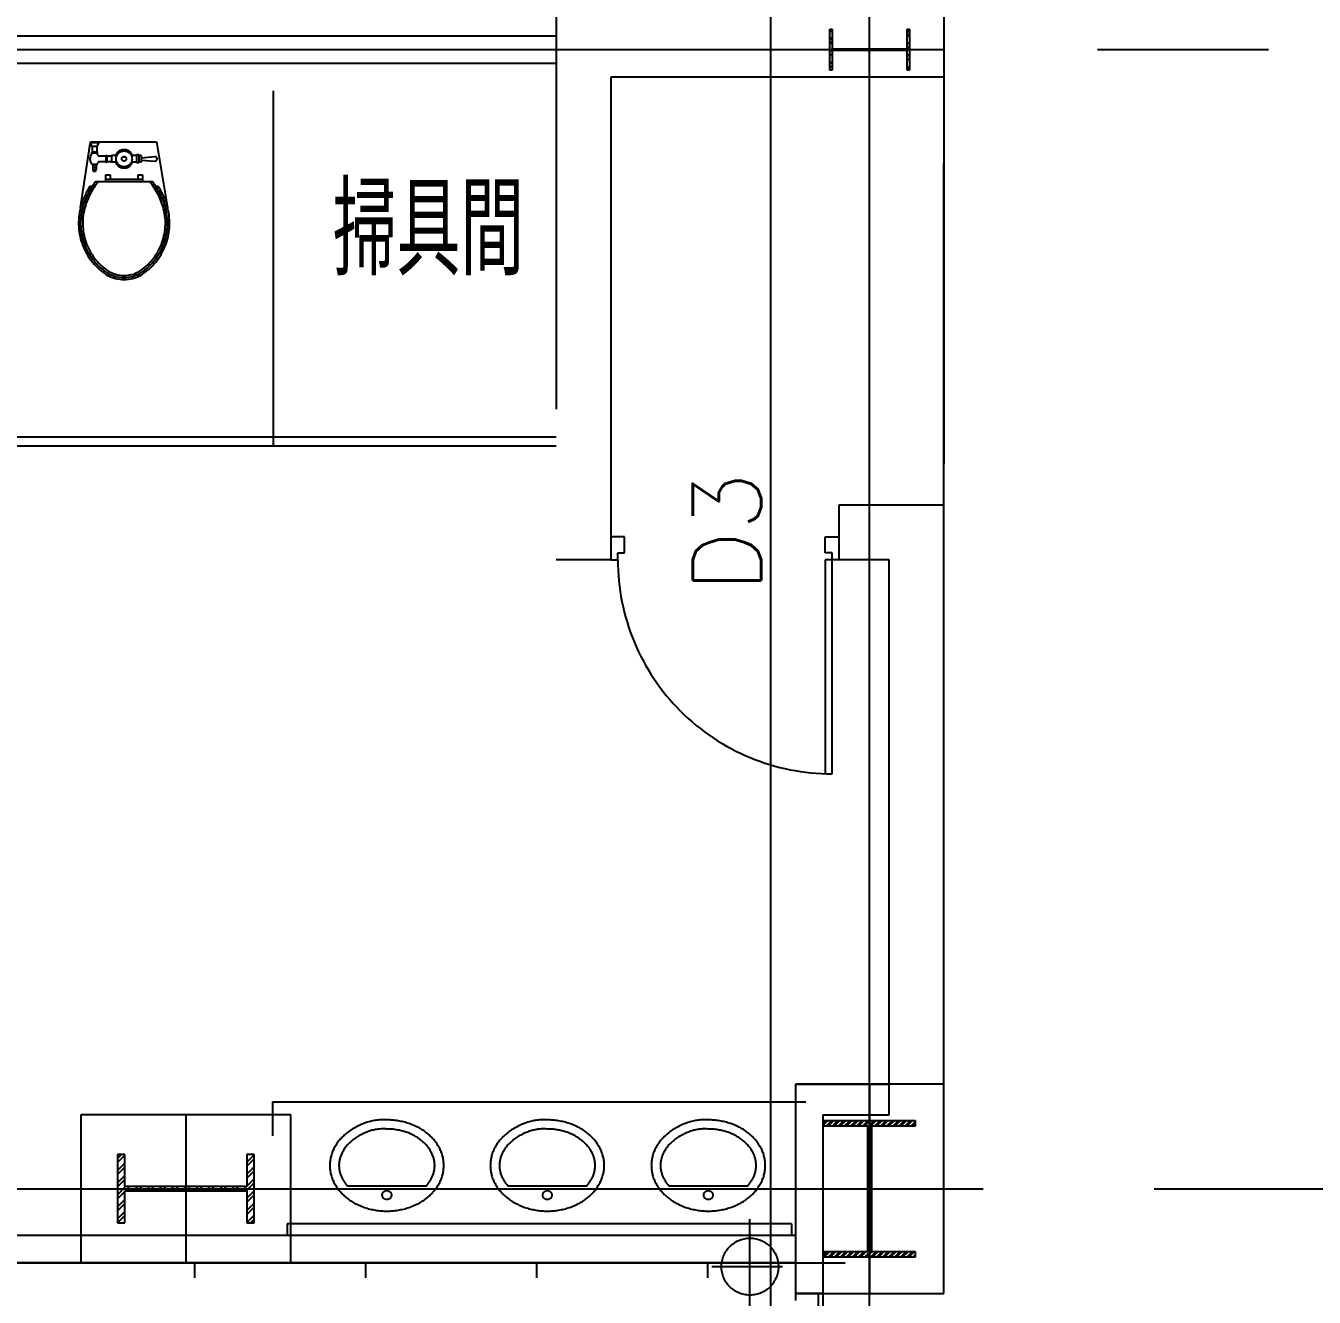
# Model space of a CAD drawing. Extents: x -40736 to 716455, y -65544 to 37405.
# Drawn here: x 335021 to 335586, y -53391 to -52833 of the extents above; entities that cross this region are included whole.
import ezdxf

# ---------------------------------------------------------------- set-up
doc = ezdxf.new("R2010")
doc.units = 0
doc.header["$LTSCALE"] = 600
doc.header["$MEASUREMENT"] = 0
doc.linetypes.add('CENTER2', pattern=[1.125, 0.75, -0.125, 0.125, -0.125])
doc.layers.get('0').update_dxf_attribs({"linetype": 'CONTINUOUS'})
doc.layers.add('底圖', color=253, linetype='CONTINUOUS')
doc.styles.add('AEH', font='SIMPLEX.SHX', dxfattribs={"bigfont": 'AE.SHX'})
doc.styles.add('CHINESET', font='ISOCP.SHX', dxfattribs={"width": 0.7, "bigfont": 'CHINESET.SHX'})

msp = doc.modelspace()

# ---------------------------------------------------------------- linework, layer by layer
at = {"layer": '底圖', "color": 253}
for p, q in [((335391.29017, -53643.31705), (335391.29017, -33643.31825)), ((335347.92243, -53718.31705), (335347.92243, -43841.55583))]:
    msp.add_line(p, q, dxfattribs=at)
at = {"layer": '底圖', "linetype": 'CENTER2'}
for p, q in [((335423.78957, -53343.33166), (335423.78957, -52343.33166)), ((335253.80997, -52551.17752), (335253.80997, -53067.17752)), ((335423.78957, -52575.17752), (335423.78957, -53043.17752)), ((335373.78957, -52852.33166), (335373.78957, -52834.33166)), ((335373.78957, -52834.33166), (335374.88957, -52834.33166)), ((335373.78957, -52834.34803), (335374.88957, -52835.44803)), ((335374.88957, -52834.33166), (335374.88957, -52842.98166)), ((335391.28957, -52852.33166), (335391.28957, -52834.33166)), ((335407.68957, -52842.98166), (335407.68957, -52834.33166)), ((335407.68957, -52834.33166), (335408.78957, -52834.33166)), ((335407.68957, -52834.66046), (335408.78957, -52835.76046)), ((335408.78957, -52834.33166), (335408.78957, -52852.33166)), ((335253.80997, -52837.33166), (334380.78957, -52837.33166)), ((335373.78957, -52837.88356), (335374.88957, -52838.98356)), ((335373.78957, -52839.65133), (335374.88957, -52840.75133)), ((335407.68957, -52836.42822), (335408.78957, -52837.52822)), ((335407.68957, -52839.96376), (335408.78957, -52841.06376)), ((335423.78957, -52843.33166), (334368.78957, -52843.33166)), ((335423.78957, -52843.33166), (335058.78957, -52843.33166)), ((335373.78957, -52843.18686), (335374.88957, -52844.28686)), ((335408.78957, -52843.33166), (335373.78957, -52843.33166)), ((335373.78957, -52844.95463), (335374.88957, -52846.05463)), ((335374.88957, -52842.98166), (335407.68957, -52842.98166)), ((335407.68957, -52843.68166), (335374.88957, -52843.68166)), ((335374.88957, -52843.68166), (335374.88957, -52852.33166)), ((335377.1199, -52842.98166), (335377.8199, -52843.68166)), ((335378.88767, -52842.98166), (335379.58767, -52843.68166)), ((335382.4232, -52842.98166), (335383.1232, -52843.68166)), ((335384.19097, -52842.98166), (335384.89097, -52843.68166)), ((335387.7265, -52842.98166), (335388.4265, -52843.68166)), ((335389.49427, -52842.98166), (335390.19427, -52843.68166)), ((360391.28956, -52843.33166), (335391.28957, -52843.33166)), ((335393.0298, -52842.98166), (335393.7298, -52843.68166)), ((335394.79757, -52842.98166), (335395.49757, -52843.68166)), ((335398.33311, -52842.98166), (335399.03311, -52843.68166)), ((335400.10087, -52842.98166), (335400.80087, -52843.68166)), ((335403.63641, -52842.98166), (335404.33641, -52843.68166)), ((335405.40417, -52842.98166), (335406.10417, -52843.68166)), ((335407.68957, -52841.73152), (335408.78957, -52842.83152)), ((335407.68957, -52852.33166), (335407.68957, -52843.68166)), ((335407.68957, -52845.26706), (335408.78957, -52846.36706)), ((335253.80997, -52849.33166), (334380.78957, -52849.33166)), ((335373.78957, -52848.49016), (335374.88957, -52849.59016)), ((335373.78957, -52850.25793), (335374.88957, -52851.35793)), ((335407.68957, -52847.03482), (335408.78957, -52848.13482)), ((335407.68957, -52850.57036), (335408.78957, -52851.67036)), ((335423.78957, -52855.33166), (335277.80997, -52855.33166)), ((335277.80997, -52855.33166), (335277.80997, -53067.17752)), ((335374.88957, -52852.33166), (335373.78957, -52852.33166)), ((335408.78957, -52852.33166), (335407.68957, -52852.33166)), ((335129.80997, -53017.33166), (335129.80997, -52861.33166)), ((335045.12925, -52912.56334), (335049.44715, -52883.76032)), ((335049.44715, -52883.76032), (335049.44715, -52884.26032)), ((335049.44715, -52883.76032), (335078.45489, -52883.76032)), ((335050.19715, -52885.76032), (335049.44715, -52884.26032)), ((335052.94715, -52884.26032), (335049.44715, -52884.26032)), ((335052.19715, -52885.76032), (335050.19715, -52885.76032)), ((335050.19715, -52885.76032), (335050.19715, -52888.26032)), ((335052.94715, -52884.26032), (335052.19715, -52885.76032)), ((335052.19715, -52885.76032), (335052.19715, -52888.26032)), ((335052.94715, -52883.76032), (335052.94715, -52884.26032)), ((335078.45489, -52883.76032), (335083.32168, -52912.78107)), ((335052.44715, -52888.26032), (335049.94715, -52888.26032)), ((335049.94715, -52888.26032), (335049.94715, -52888.76032)), ((335052.44715, -52888.76032), (335049.94715, -52888.76032)), ((335052.44715, -52888.26032), (335052.44715, -52888.76032)), ((335056.19715, -52890.01032), (335053.30754, -52890.01032)), ((335056.19715, -52889.76032), (335056.19715, -52892.76032)), ((335056.19715, -52889.76032), (335056.69715, -52889.76032)), ((335056.69715, -52889.76032), (335056.69715, -52892.76032)), ((335058.69715, -52890.01032), (335056.69715, -52890.01032)), ((335058.69715, -52889.76032), (335058.69715, -52892.76032)), ((335061.03487, -52889.76032), (335058.69715, -52889.76032)), ((335069.69715, -52889.76032), (335067.35943, -52889.76032)), ((335069.69715, -52889.51032), (335069.69715, -52893.01032)), ((335070.69715, -52889.51032), (335069.69715, -52889.51032)), ((335070.69715, -52889.51032), (335070.69715, -52893.01032)), ((335071.69715, -52889.76032), (335070.69715, -52889.76032)), ((335071.69715, -52889.76032), (335071.69715, -52892.76032)), ((335071.69715, -52890.76032), (335077.69715, -52890.26032)), ((335052.19715, -52893.76032), (335050.19715, -52893.76032)), ((335050.19715, -52893.76032), (335050.19715, -52894.01032)), ((335052.19715, -52894.01032), (335050.19715, -52894.01032)), ((335050.44715, -52894.01032), (335050.44715, -52896.01032)), ((335051.94715, -52895.01032), (335050.44715, -52895.01032)), ((335051.94715, -52896.01032), (335050.44715, -52896.01032)), ((335050.69715, -52896.01032), (335050.69715, -52896.76032)), ((335051.69715, -52896.76032), (335050.69715, -52896.76032)), ((335051.69715, -52896.01032), (335051.69715, -52896.76032)), ((335051.94715, -52894.01032), (335051.94715, -52896.01032)), ((335052.19715, -52893.76032), (335052.19715, -52894.01032)), ((335056.19715, -52892.51032), (335053.30754, -52892.51032)), ((335056.19715, -52892.76032), (335056.69715, -52892.76032)), ((335058.69715, -52892.51032), (335056.69715, -52892.51032)), ((335061.03487, -52892.76032), (335058.69715, -52892.76032)), ((335069.69715, -52892.76032), (335067.35943, -52892.76032)), ((335070.69715, -52893.01032), (335069.69715, -52893.01032)), ((335071.69715, -52892.76032), (335070.69715, -52892.76032)), ((335071.69715, -52891.76032), (335077.69715, -52892.26032)), ((335051.7942, -52901.23081), (335076.6001, -52901.23081)), ((335056.09715, -52898.23081), (335056.09715, -52901.23081)), ((335056.09715, -52898.23081), (335058.09715, -52898.23081)), ((335056.09715, -52900.23081), (335072.29715, -52900.23081)), ((335058.09715, -52898.23081), (335058.09715, -52900.23081)), ((335070.29715, -52898.23081), (335072.29715, -52898.23081)), ((335070.29715, -52898.23081), (335070.29715, -52900.23081)), ((335072.29715, -52898.23081), (335072.29715, -52901.23081)), ((335049.2433, -52903.23081), (335050.33512, -52903.23081)), ((335078.05918, -52903.23081), (335079.151, -52903.23081)), ((335253.80997, -53013.33166), (334368.78957, -53013.33166)), ((335253.80997, -53017.33166), (334368.78957, -53017.33166)), ((335277.78957, -53043.17752), (335277.78957, -53067.17752)), ((335423.78957, -53043.17752), (335377.78957, -53043.17752)), ((335377.78957, -53043.17752), (335377.78957, -53067.17752)), ((335423.78957, -53375.83166), (335423.78957, -53043.17752)), ((335283.78957, -53057.17752), (335277.78957, -53057.17752)), ((335277.78957, -53057.17752), (335277.78957, -53067.17752)), ((335283.78957, -53064.17752), (335283.78957, -53057.17752)), ((335371.78957, -53064.17752), (335371.78957, -53057.17752)), ((335371.78957, -53057.17752), (335377.78957, -53057.17752)), ((335377.78957, -53057.17752), (335377.78957, -53067.17752)), ((335280.78957, -53067.17752), (335280.78957, -53064.17752)), ((335280.78957, -53064.17752), (335283.78957, -53064.17752)), ((335374.78957, -53064.17752), (335371.78957, -53064.17752)), ((335374.78957, -53067.17752), (335374.78957, -53064.17752)), ((335277.80997, -53067.17752), (335253.80997, -53067.17752)), ((335277.78957, -53067.17752), (335280.78957, -53067.17752)), ((335374.78957, -53067.17752), (335371.78957, -53067.17752)), ((335371.78957, -53067.17752), (335371.78957, -53161.17752)), ((335374.78957, -53161.17752), (335374.78957, -53067.17752)), ((335377.78957, -53067.17752), (335374.78957, -53067.17752)), ((335399.78957, -53067.17752), (335377.78957, -53067.17752)), ((335399.78957, -53067.17752), (335377.78957, -53067.17752)), ((335399.78957, -53310.83166), (335399.78957, -53067.17752)), ((335358.78957, -53297.33166), (335358.78957, -53343.33166)), ((335358.78957, -53297.33166), (335399.78957, -53297.33166)), ((335423.78957, -53297.33166), (335358.78957, -53297.33166)), ((335358.78957, -53297.33166), (335358.78957, -53389.33166)), ((335391.28957, -53297.33166), (335391.28957, -53389.33166)), ((335423.78957, -53389.33166), (335423.78957, -53297.33166)), ((335129.30957, -53305.18166), (335363.30957, -53305.18166)), ((335129.30957, -53305.18166), (335129.30957, -53320.12166)), ((335137.28957, -53310.77166), (335045.28957, -53310.77166)), ((335045.28957, -53310.77166), (335045.28957, -53375.77166)), ((335091.28957, -53310.77166), (335091.28957, -53375.77166)), ((335137.28957, -53375.77166), (335137.28957, -53310.77166)), ((335370.78957, -53310.83166), (335370.78957, -53343.33166)), ((335370.78957, -53310.83166), (335399.78957, -53310.83166)), ((335371.28957, -53314.11971), (335372.07762, -53313.33166)), ((335371.28957, -53315.00359), (335372.9615, -53313.33166)), ((335371.28957, -53313.33166), (335411.28957, -53313.33166)), ((335371.28957, -53315.83166), (335371.28957, -53313.33166)), ((335372.22927, -53315.83166), (335374.72927, -53313.33166)), ((335373.11315, -53315.83166), (335375.61315, -53313.33166)), ((335374.88092, -53315.83166), (335377.38092, -53313.33166)), ((335375.7648, -53315.83166), (335378.2648, -53313.33166)), ((335377.53257, -53315.83166), (335380.03257, -53313.33166)), ((335378.41645, -53315.83166), (335380.91645, -53313.33166)), ((335380.18422, -53315.83166), (335382.68422, -53313.33166)), ((335381.0681, -53315.83166), (335383.5681, -53313.33166)), ((335382.83587, -53315.83166), (335385.33587, -53313.33166)), ((335383.71975, -53315.83166), (335386.21975, -53313.33166)), ((335385.48752, -53315.83166), (335387.98752, -53313.33166)), ((335386.3714, -53315.83166), (335388.8714, -53313.33166)), ((335388.13917, -53315.83166), (335390.63917, -53313.33166)), ((335389.02305, -53315.83166), (335391.52305, -53313.33166)), ((335390.48957, -53316.13291), (335393.29082, -53313.33166)), ((335390.48957, -53317.0168), (335394.1747, -53313.33166)), ((335393.44247, -53315.83166), (335395.94247, -53313.33166)), ((335394.32635, -53315.83166), (335396.82635, -53313.33166)), ((335396.09412, -53315.83166), (335398.59412, -53313.33166)), ((335396.978, -53315.83166), (335399.478, -53313.33166)), ((335398.74577, -53315.83166), (335401.24577, -53313.33166)), ((335399.62965, -53315.83166), (335402.12965, -53313.33166)), ((335401.39742, -53315.83166), (335403.89742, -53313.33166)), ((335402.2813, -53315.83166), (335404.7813, -53313.33166)), ((335404.04907, -53315.83166), (335406.54907, -53313.33166)), ((335404.93295, -53315.83166), (335407.43295, -53313.33166)), ((335406.70072, -53315.83166), (335409.20072, -53313.33166)), ((335407.58461, -53315.83166), (335410.08461, -53313.33166)), ((335409.35237, -53315.83166), (335411.28957, -53313.89447)), ((335410.23626, -53315.83166), (335411.28957, -53314.77835)), ((335411.28957, -53313.33166), (335411.28957, -53315.83166)), ((335390.48957, -53315.83166), (335371.28957, -53315.83166)), ((335390.48957, -53370.83166), (335390.48957, -53315.83166)), ((335390.48957, -53318.78456), (335392.08957, -53317.18456)), ((335390.48957, -53319.66845), (335392.08957, -53318.06845)), ((335390.48957, -53321.43621), (335392.08957, -53319.83621)), ((335390.48957, -53322.3201), (335392.08957, -53320.7201)), ((335411.28957, -53315.83166), (335392.08957, -53315.83166)), ((335392.08957, -53315.83166), (335392.08957, -53370.83166)), ((335390.48957, -53324.08786), (335392.08957, -53322.48786)), ((335390.48957, -53324.97175), (335392.08957, -53323.37175)), ((335390.48957, -53326.73952), (335392.08957, -53325.13952)), ((335390.48957, -53327.6234), (335392.08957, -53326.0234)), ((335061.28957, -53330.00788), (335063.02579, -53328.27166)), ((335061.28957, -53328.27166), (335061.28957, -53358.27166)), ((335064.48957, -53328.27166), (335061.28957, -53328.27166)), ((335061.28957, -53331.77564), (335064.48957, -53328.57564)), ((335061.28957, -53335.31118), (335064.48957, -53332.11118)), ((335064.48957, -53342.32166), (335064.48957, -53328.27166)), ((335121.28957, -53328.27166), (335118.08957, -53328.27166)), ((335118.08957, -53328.27166), (335118.08957, -53342.32166)), ((335118.08957, -53331.54419), (335121.28957, -53328.34419)), ((335118.08957, -53333.31195), (335121.28957, -53330.11195)), ((335121.28957, -53358.27166), (335121.28957, -53328.27166)), ((335390.48957, -53329.39117), (335392.08957, -53327.79117)), ((335390.48957, -53330.27505), (335392.08957, -53328.67505)), ((335390.48957, -53332.04282), (335392.08957, -53330.44282)), ((335390.48957, -53332.9267), (335392.08957, -53331.3267)), ((335061.28957, -53337.07895), (335064.48957, -53333.87895)), ((335061.28957, -53340.61448), (335064.48957, -53337.41448)), ((335118.08957, -53336.84749), (335121.28957, -53333.64749)), ((335118.08957, -53338.61526), (335121.28957, -53335.41526)), ((335390.48957, -53334.69447), (335392.08957, -53333.09447)), ((335390.48957, -53335.57835), (335392.08957, -53333.97835)), ((335390.48957, -53337.34612), (335392.08957, -53335.74612)), ((335390.48957, -53338.23), (335392.08957, -53336.63)), ((333491.07, -53343.33166), (361991.28956, -53343.33166)), ((334294.84023, -53343.33166), (335358.78957, -53343.33166)), ((335045.28957, -53343.27166), (335137.28957, -53343.27166)), ((335061.28957, -53342.38225), (335064.48957, -53339.18225)), ((335061.28957, -53345.91778), (335064.88569, -53342.32166)), ((335118.08957, -53342.32166), (335064.48957, -53342.32166)), ((335064.75346, -53344.22166), (335066.65346, -53342.32166)), ((335068.28899, -53344.22166), (335070.18899, -53342.32166)), ((335070.05676, -53344.22166), (335071.95676, -53342.32166)), ((335073.5923, -53344.22166), (335075.4923, -53342.32166)), ((335075.36006, -53344.22166), (335077.26006, -53342.32166)), ((335078.8956, -53344.22166), (335080.7956, -53342.32166)), ((335080.66336, -53344.22166), (335082.56336, -53342.32166)), ((335084.1989, -53344.22166), (335086.0989, -53342.32166)), ((335085.96666, -53344.22166), (335087.86666, -53342.32166)), ((335089.5022, -53344.22166), (335091.4022, -53342.32166)), ((335091.26996, -53344.22166), (335093.16996, -53342.32166)), ((335094.8055, -53344.22166), (335096.7055, -53342.32166)), ((335096.57327, -53344.22166), (335098.47327, -53342.32166)), ((335100.1088, -53344.22166), (335102.0088, -53342.32166)), ((335101.87657, -53344.22166), (335103.77657, -53342.32166)), ((335105.4121, -53344.22166), (335107.3121, -53342.32166)), ((335107.17987, -53344.22166), (335109.07987, -53342.32166)), ((335110.7154, -53344.22166), (335112.6154, -53342.32166)), ((335112.48317, -53344.22166), (335114.38317, -53342.32166)), ((335116.0187, -53344.22166), (335117.9187, -53342.32166)), ((335117.78647, -53344.22166), (335121.28957, -53340.71856)), ((335118.08957, -53342.15079), (335121.28957, -53338.95079)), ((335162.17563, -53342.0767, 0.01), (335196.77112, -53342.0767, 0.01)), ((335232.57967, -53342.0767, 0.01), (335267.17516, -53342.0767, 0.01)), ((335303.21828, -53342.0767, 0.01), (335337.81377, -53342.0767, 0.01)), ((335358.78957, -53343.33166), (335423.78957, -53343.33166)), ((335358.78957, -53343.33166), (335358.78957, -53389.33166)), ((335370.78957, -53343.33166), (335370.78957, -53389.33166)), ((335390.48957, -53339.99777), (335392.08957, -53338.39777)), ((335390.48957, -53340.88165), (335392.08957, -53339.28165)), ((335390.48957, -53342.64942), (335392.08957, -53341.04942)), ((335390.48957, -53343.5333), (335392.08957, -53341.9333)), ((335061.28957, -53347.68555), (335064.48957, -53344.48555)), ((335061.28957, -53351.22108), (335064.48957, -53348.02108)), ((335064.48957, -53358.27166), (335064.48957, -53344.22166)), ((335064.48957, -53344.22166), (335118.08957, -53344.22166)), ((335118.08957, -53344.22166), (335118.08957, -53358.27166)), ((335118.08957, -53347.45409), (335121.28957, -53344.25409)), ((335118.08957, -53349.22186), (335121.28957, -53346.02186)), ((335390.48957, -53345.30107), (335392.08957, -53343.70107)), ((335390.48957, -53346.18495), (335392.08957, -53344.58495)), ((335390.48957, -53347.95272), (335392.08957, -53346.35272)), ((335390.48957, -53348.8366), (335392.08957, -53347.2366)), ((335390.48957, -53350.60437), (335392.08957, -53349.00437)), ((335061.28957, -53352.98885), (335064.48957, -53349.78885)), ((335061.28957, -53356.52438), (335064.48957, -53353.32438)), ((335118.08957, -53352.75739), (335121.28957, -53349.55739)), ((335118.08957, -53354.52516), (335121.28957, -53351.32516)), ((335118.08957, -53358.06069), (335121.28957, -53354.86069)), ((335390.48957, -53351.48825), (335392.08957, -53349.88825)), ((335390.48957, -53353.25602), (335392.08957, -53351.65602)), ((335390.48957, -53354.1399), (335392.08957, -53352.5399)), ((335390.48957, -53355.90767), (335392.08957, -53354.30767)), ((335061.28957, -53358.27166), (335064.48957, -53358.27166)), ((335061.31006, -53358.27166), (335064.48957, -53355.09215)), ((335118.08957, -53358.27166), (335121.28957, -53358.27166)), ((335119.64637, -53358.27166), (335121.28957, -53356.62846)), ((335357.07479, -53358.68166), (335135.75831, -53358.68166)), ((335135.75831, -53358.68166), (335135.75831, -53363.68166)), ((335338.78721, -53402.32489), (335338.78721, -53356.68666)), ((335357.07479, -53358.68166), (335357.07479, -53363.68166)), ((335390.48957, -53356.79155), (335392.08957, -53355.19155)), ((335390.48957, -53358.55932), (335392.08957, -53356.95932)), ((335390.48957, -53359.4432), (335392.08957, -53357.8432)), ((335390.48957, -53361.21097), (335392.08957, -53359.61097)), ((335390.48957, -53362.09485), (335392.08957, -53360.49485)), ((335358.78957, -53363.83166), (334930.55727, -53363.83166)), ((335390.48957, -53363.86262), (335392.08957, -53362.26262)), ((335390.48957, -53364.7465), (335392.08957, -53363.1465)), ((335390.48957, -53366.51427), (335392.08957, -53364.91427)), ((335390.48957, -53367.39816), (335392.08957, -53365.79816)), ((335371.28957, -53372.45602), (335372.91393, -53370.83166)), ((335371.28957, -53373.33166), (335371.28957, -53370.83166)), ((335371.28957, -53370.83166), (335390.48957, -53370.83166)), ((335371.29781, -53373.33166), (335373.79781, -53370.83166)), ((335373.06558, -53373.33166), (335375.56558, -53370.83166)), ((335373.94946, -53373.33166), (335376.44946, -53370.83166)), ((335375.71723, -53373.33166), (335378.21723, -53370.83166)), ((335376.60111, -53373.33166), (335379.10111, -53370.83166)), ((335378.36888, -53373.33166), (335380.86888, -53370.83166)), ((335379.25276, -53373.33166), (335381.75276, -53370.83166)), ((335381.02053, -53373.33166), (335383.52053, -53370.83166)), ((335381.90441, -53373.33166), (335384.40441, -53370.83166)), ((335383.67218, -53373.33166), (335386.17218, -53370.83166)), ((335384.55606, -53373.33166), (335387.05606, -53370.83166)), ((335386.32383, -53373.33166), (335388.82383, -53370.83166)), ((335387.20771, -53373.33166), (335389.70771, -53370.83166)), ((335388.97548, -53373.33166), (335392.08957, -53370.21757)), ((335389.85936, -53373.33166), (335392.35936, -53370.83166)), ((335390.48957, -53369.16592), (335392.08957, -53367.56592)), ((335390.48957, -53370.04981), (335392.08957, -53368.44981)), ((335391.62713, -53373.33166), (335394.12713, -53370.83166)), ((335392.08957, -53370.83166), (335411.28957, -53370.83166)), ((335392.51101, -53373.33166), (335395.01101, -53370.83166)), ((335394.27878, -53373.33166), (335396.77878, -53370.83166)), ((335395.16266, -53373.33166), (335397.66266, -53370.83166)), ((335396.93043, -53373.33166), (335399.43043, -53370.83166)), ((335397.81431, -53373.33166), (335400.31431, -53370.83166)), ((335399.58208, -53373.33166), (335402.08208, -53370.83166)), ((335400.46596, -53373.33166), (335402.96596, -53370.83166)), ((335402.23373, -53373.33166), (335404.73373, -53370.83166)), ((335403.11761, -53373.33166), (335405.61761, -53370.83166)), ((335404.88538, -53373.33166), (335407.38538, -53370.83166)), ((335405.76926, -53373.33166), (335408.26926, -53370.83166)), ((335407.53703, -53373.33166), (335410.03703, -53370.83166)), ((335408.42091, -53373.33166), (335410.92091, -53370.83166)), ((335411.28957, -53370.83166), (335411.28957, -53373.33166)), ((335331.78957, -53375.83166), (334368.78957, -53375.83166)), ((334930.55727, -53375.83166), (335391.28957, -53375.83166)), ((335045.28957, -53375.77166), (335137.28957, -53375.77166)), ((335358.78957, -53375.83166), (335058.78957, -53375.83166)), ((335095.24557, -53382.3245), (335095.24557, -53375.83166)), ((335170.24557, -53382.3245), (335170.24557, -53375.83166)), ((335245.24557, -53382.3245), (335245.24557, -53375.83166)), ((335320.24557, -53382.3245), (335320.24557, -53375.83166)), ((335322.08677, -53377.47392), (335353.08677, -53377.47392)), ((335411.28957, -53373.33166), (335371.28957, -53373.33166)), ((335410.18868, -53373.33166), (335411.28957, -53372.23078)), ((335411.07257, -53373.33166), (335411.28957, -53373.11466)), ((335370.78957, -53389.33166), (335358.78957, -53389.33166)), ((335358.78957, -53389.33166), (335423.78957, -53389.33166)), ((335358.78957, -53389.33166), (335358.78957, -53392.33166)), ((335368.78957, -53389.33166), (335358.78957, -53389.33166)), ((335368.78957, -53395.33166), (335368.78957, -53389.33166)), ((335370.78957, -53389.33166), (335370.78957, -54389.33166))]:
    msp.add_line(p, q, dxfattribs=at)
for centre, major_axis, start_param, end_param in [((335052.82215, -52891.26032), (-2.56326, 2.56326), 0.024385409, 1.546410918), ((335049.57215, -52891.26032), (-2.56326, 2.56326), 4.365115945, 4.688003571), ((335053.30754, -52889.51032), (-0.35355, 0.35355), 1.223523292, 2.35619449), ((335064.19715, -52891.26032), (2.82843, 2.82843), 5.882183918, 8.254983023), ((335064.19715, -52891.26032), (2.47487, 2.47487), 0.7853981633998703, 7.068583470579457), ((335064.19715, -52891.26032), (0.70711, 0.70711), 0.7853981634082795, 7.068583470587866), ((335077.69715, -52891.26032), (-0.70711, 0.70711), 2.35619449, 5.497787144), ((335049.57215, -52891.26032), (2.56326, 2.56326), 4.73677439, 5.059662015), ((335053.30754, -52893.01032), (0.35355, 0.35355), 0.785398163, 1.918069362), ((335064.19715, -52891.26032), (-2.82843, 2.82843), 1.169794938, 3.542594042), ((335076.61229, -52920.8689), (-22.37847, 22.37847), 0.115996105, 0.527464156), ((335076.61229, -52920.8689), (21.73344, 21.73344), 1.663082992, 2.098248), ((335051.78201, -52920.8689), (21.73344, 21.73344), 5.748844587, 6.190898642), ((335051.78201, -52920.8689), (-22.37847, 22.37847), 4.178015367, 4.596392876), ((335076.61229, -52920.8689), (-23.02351, 23.02351), 0.212930716, 0.527464156), ((335051.78201, -52920.8689), (-23.02351, 23.02351), 4.178015367, 4.499458264), ((335071.49812, -52919.42071), (-19.26578, 19.26578), 0.530978359, 1.78743106), ((335071.38547, -52919.46722), (18.552, 18.552), 2.099100386, 3.358243293), ((335071.38547, -52919.46722), (17.90696, 17.90696), 2.09911549, 3.356857099), ((335057.01506, -52919.46704), (-17.9029, 17.9029), 2.923612225, 4.175762411), ((335057.01506, -52919.46704), (-18.54794, 18.54794), 2.922186899, 4.17580222), ((335057.06822, -52919.48815), (-19.16023, 19.16023), 2.92094878, 4.177114825), ((335064.19995, -52928.62723), (10.38836, 10.38836), 3.434619326, 4.414471123), ((335064.19995, -52928.62723), (-9.74332, 9.74332), 1.866334328, 2.841093149), ((335064.19715, -52928.63837), (11.02552, 11.02552), 3.434428773, 4.419552861), ((335374.78957, -53067.17752), (66.46804, 66.46804), 2.35619449, 3.926990817), ((335179.24068, -53340.74078, 0.01), (-19.74637, 19.74637), -0.465414883, -0.110657221), ((335177.93079, -53336.78785, 0.01), (-16.80176, 16.80176), -0.850363791, -0.465414883), ((335179.47338, -53344.23406, 0.01), (-22.03158, 22.03158), -1.105381444, -0.785398163), ((335181.28493, -53338.76721, 0.01), (17.95922, 17.95922), 0.110657221, 0.465414883), ((335249.64472, -53340.74078, 0.01), (-19.74637, 19.74637), -0.465414883, -0.110657221), ((335248.33483, -53336.78785, 0.01), (-16.80176, 16.80176), -0.850363791, -0.465414883), ((335249.87741, -53344.23406, 0.01), (22.03158, 22.03158), 0.465414883, 0.785398163), ((335251.68897, -53338.76721, 0.01), (-17.95922, 17.95922), -1.460139106, -1.105381444), ((335320.28333, -53340.74078, 0.01), (-19.74637, 19.74637), -0.465414883, -0.110657221), ((335318.97344, -53336.78785, 0.01), (-16.80176, 16.80176), -0.850363791, -0.465414883), ((335320.51602, -53344.23406, 0.01), (22.03158, 22.03158), 0.465414883, 0.785398163), ((335322.32758, -53338.76721, 0.01), (-17.95922, 17.95922), -1.460139106, -1.105381444), ((335174.88176, -53335.29214, 0.01), (14.81241, 14.81241), 1.460139106, 1.878434556), ((335179.24068, -53340.74078, 0.01), (-16.91794, 16.91794), -0.465414883, -0.110657221), ((335177.93079, -53336.78785, 0.01), (13.97333, 13.97333), 0.713931709, 1.105381444), ((335179.47338, -53344.23406, 0.01), (19.20315, 19.20315), 0.465414883, 0.790240852), ((335181.28493, -53338.76721, 0.01), (-15.13079, 15.13079), -1.460139106, -1.105381444), ((335184.06499, -53335.29214, 0.01), (14.81241, 14.81241), 5.975547078, 6.393842528), ((335245.2858, -53335.29214, 0.01), (-14.81241, 14.81241), -0.110657221, 0.307638229), ((335249.64472, -53340.74078, 0.01), (-16.91794, 16.91794), -0.465414883, -0.110657221), ((335248.33483, -53336.78785, 0.01), (13.97333, 13.97333), 0.713931709, 1.105381444), ((335249.87741, -53344.23406, 0.01), (19.20315, 19.20315), 0.465414883, 0.790240852), ((335251.68897, -53338.76721, 0.01), (15.13079, 15.13079), 0.110657221, 0.465414883), ((335254.46903, -53335.29214, 0.01), (14.81241, 14.81241), 5.975547078, 6.393842528), ((335315.92441, -53335.29214, 0.01), (14.81241, 14.81241), 1.460139106, 1.878434556), ((335320.28333, -53340.74078, 0.01), (-16.91794, 16.91794), -0.465414883, -0.110657221), ((335318.97344, -53336.78785, 0.01), (13.97333, 13.97333), 0.713931709, 1.105381444), ((335320.51602, -53344.23406, 0.01), (19.20315, 19.20315), 0.465414883, 0.790240852), ((335322.32758, -53338.76721, 0.01), (15.13079, 15.13079), 0.110657221, 0.465414883), ((335325.10764, -53335.29214, 0.01), (-14.81241, 14.81241), 4.404750752, 4.823046202), ((335170.60293, -53333.0767, 0.01), (11.40532, 11.40532), 1.878434556, 2.35619449), ((335174.88176, -53335.29214, 0.01), (11.98398, 11.98398), 1.460139106, 1.878434556), ((335184.06499, -53335.29214, 0.01), (11.98398, 11.98398), 5.975547078, 6.393842528), ((335188.34382, -53333.0767, 0.01), (-11.40532, 11.40532), 3.926990817, 4.404750752), ((335241.00697, -53333.0767, 0.01), (11.40532, 11.40532), 1.878434556, 2.35619449), ((335245.2858, -53335.29214, 0.01), (-11.98398, 11.98398), -0.110657221, 0.307638229), ((335254.46903, -53335.29214, 0.01), (-11.98398, 11.98398), 4.404750752, 4.823046202), ((335258.74786, -53333.0767, 0.01), (-11.40532, 11.40532), 3.926990817, 4.404750752), ((335311.64558, -53333.0767, 0.01), (11.40532, 11.40532), 1.878434556, 2.35619449), ((335315.92441, -53335.29214, 0.01), (-11.98398, 11.98398), -0.110657221, 0.307638229), ((335325.10764, -53335.29214, 0.01), (-11.98398, 11.98398), 4.404750752, 4.823046202), ((335329.38646, -53333.0767, 0.01), (11.40532, 11.40532), 5.497787144, 5.975547078), ((335170.60293, -53333.0767, 0.01), (8.57689, 8.57689), 1.878434556, 2.35619449), ((335188.34382, -53333.0767, 0.01), (-8.57689, 8.57689), 3.926990817, 4.404750752), ((335241.00697, -53333.0767, 0.01), (8.57689, 8.57689), 1.878434556, 2.35619449), ((335258.74786, -53333.0767, 0.01), (8.57689, 8.57689), 5.497787144, 5.975547078), ((335311.64558, -53333.0767, 0.01), (8.57689, 8.57689), 1.878434556, 2.35619449), ((335329.38646, -53333.0767, 0.01), (-8.57689, 8.57689), 3.926990817, 4.404750752), ((335170.60293, -53333.0767, 0.01), (-11.40532, 11.40532), 0.785398163, 1.263158098), ((335170.60293, -53333.0767, 0.01), (8.57689, 8.57689), 2.35619449, 2.833954425), ((335188.34382, -53333.0767, 0.01), (8.57689, 8.57689), 5.020027209, 5.497787144), ((335188.34382, -53333.0767, 0.01), (11.40532, 11.40532), 5.020027209, 5.497787144), ((335241.00697, -53333.0767, 0.01), (-11.40532, 11.40532), 0.785398163, 1.263158098), ((335241.00697, -53333.0767, 0.01), (-8.57689, 8.57689), 0.785398163, 1.263158098), ((335258.74786, -53333.0767, 0.01), (8.57689, 8.57689), 5.020027209, 5.497787144), ((335258.74786, -53333.0767, 0.01), (11.40532, 11.40532), 5.020027209, 5.497787144), ((335311.64558, -53333.0767, 0.01), (-11.40532, 11.40532), 0.785398163, 1.263158098), ((335311.64558, -53333.0767, 0.01), (-8.57689, 8.57689), 0.785398163, 1.263158098), ((335329.38646, -53333.0767, 0.01), (8.57689, 8.57689), 5.020027209, 5.497787144), ((335329.38646, -53333.0767, 0.01), (11.40532, 11.40532), 5.020027209, 5.497787144), ((335174.88176, -53330.86126, 0.01), (-14.81241, 14.81241), 1.263158098, 1.681453548), ((335174.88176, -53330.86126, 0.01), (11.98398, 11.98398), 2.833954425, 3.079357229), ((335184.06499, -53330.86126, 0.01), (-11.98398, 11.98398), 3.203828078, 3.449230882), ((335184.06499, -53330.86126, 0.01), (-14.81241, 14.81241), 3.030935432, 3.449230882), ((335245.2858, -53330.86126, 0.01), (-14.81241, 14.81241), 1.263158098, 1.681453548), ((335245.2858, -53330.86126, 0.01), (11.98398, 11.98398), 2.833954425, 3.079357229), ((335254.46903, -53330.86126, 0.01), (-11.98398, 11.98398), 3.203828078, 3.449230882), ((335254.46903, -53330.86126, 0.01), (-14.81241, 14.81241), 3.030935432, 3.449230882), ((335315.92441, -53330.86126, 0.01), (-14.81241, 14.81241), 1.263158098, 1.681453548), ((335315.92441, -53330.86126, 0.01), (11.98398, 11.98398), 2.833954425, 3.079357229), ((335325.10764, -53330.86126, 0.01), (11.98398, 11.98398), 4.774624405, 5.020027209), ((335325.10764, -53330.86126, 0.01), (-14.81241, 14.81241), 3.030935432, 3.449230882), ((335177.66182, -53327.38619, 0.01), (17.95922, 17.95922), 3.252249875, 3.607007536), ((335179.47338, -53346.0767, 0.01), (1.41421, 1.41421), 0.7853981633978282, 7.068583470577415), ((335181.28493, -53327.38619, 0.01), (17.95922, 17.95922), 4.246974098, 4.601731759), ((335248.06586, -53327.38619, 0.01), (-17.95922, 17.95922), 1.681453548, 2.03621121), ((335249.87741, -53346.0767, 0.01), (1.41421, 1.41421), 0.7853981633981163, 7.068583470577702), ((335251.68897, -53327.38619, 0.01), (17.95922, 17.95922), 4.246974098, 4.601731759), ((335318.70447, -53327.38619, 0.01), (17.95922, 17.95922), 3.252249875, 3.607007536), ((335320.51602, -53346.0767, 0.01), (1.41421, 1.41421), 0.7853981633981163, 7.068583470577702), ((335322.32758, -53327.38619, 0.01), (-17.95922, 17.95922), 2.676177771, 3.030935432), ((335179.47338, -53321.91934, 0.01), (-22.03158, 22.03158), 2.03621121, 2.35619449), ((335179.47338, -53321.91934, 0.01), (-22.03158, 22.03158), 2.35619449, 2.676177771), ((335249.87741, -53321.91934, 0.01), (-22.03158, 22.03158), 2.03621121, 2.35619449), ((335249.87741, -53321.91934, 0.01), (-22.03158, 22.03158), 2.35619449, 2.676177771), ((335320.51602, -53321.91934, 0.01), (-22.03158, 22.03158), 2.03621121, 2.35619449), ((335320.51602, -53321.91934, 0.01), (-22.03158, 22.03158), 2.35619449, 2.676177771), ((335338.78721, -53377.47392), (-8.83883, 8.83883), -0.785398163, 5.497787144)]:
    msp.add_ellipse(centre, major_axis=major_axis, ratio=1, start_param=start_param, end_param=end_param, dxfattribs=at)

# ---------------------------------------------------------------- texts
at = {"linetype": 'Continuous', "style": 'AEH'}
msp.add_text('D3', height=30, rotation=90, dxfattribs=at).set_placement((335343.67333, -53081.42646))
at = {"layer": '底圖', "linetype": 'CENTER2', "style": 'CHINESET', "width": 0.7}
msp.add_text('掃具間', height=40, dxfattribs=at).set_placement((335155.73944, -52942.36617))

doc.saveas('drawing.dxf')
